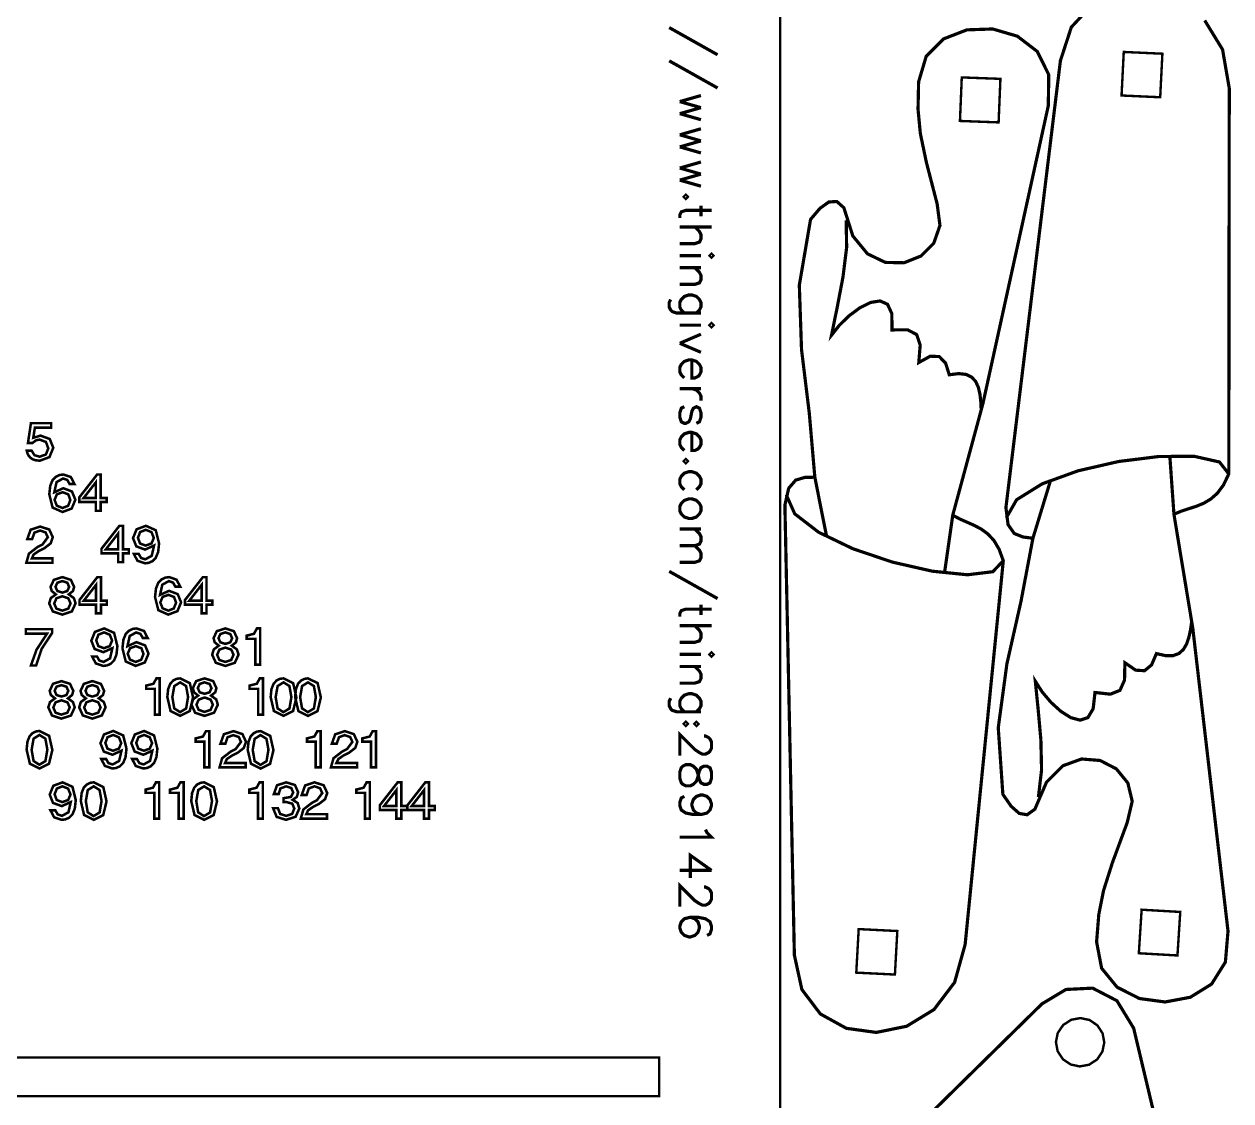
# Model space of a CAD drawing. Extents: x 0 to 7.8, y 1 to 11.8.
# Drawn here: x 3.838 to 7.767, y 6.315 to 9.823 of the extents above; entities that cross this region are included whole.
import ezdxf

# ---------------------------------------------------------------- set-up
doc = ezdxf.new("R2010")
doc.units = 0
doc.layers.get('0').update_dxf_attribs({"linetype": 'CONTINUOUS'})

msp = doc.modelspace()

# ---------------------------------------------------------------- linework, layer by layer
at = {"color": 1}
for points, const_width in [([(0.314942, 11.812), (0.192111, 11.7874), (0.092014, 11.72), (0.024631, 11.6199), (0, 11.4971), (0, 5.82775), (0.024631, 5.70497), (0.092014, 5.60487), (0.192111, 5.53749), (0.314942, 5.51281), (5.98426, 5.51281), (6.10704, 5.53749), (6.20714, 5.60487), (6.27453, 5.70497), (6.29921, 5.82775), (6.29921, 11.4971), (6.27453, 11.6199), (6.20714, 11.72), (6.10704, 11.7874), (5.98426, 11.812), (0.314942, 11.812)], 0.007874), ([(6.90196, 6.82422), (7.02621, 8.0746), (7.01253, 8.11225), (6.99561, 8.14079), (6.97597, 8.162), (6.95438, 8.17779), (6.93147, 8.18994), (6.90793, 8.20036), (6.88444, 8.21078), (6.8616, 8.22304), (6.9599, 8.58675), (7.17275, 9.55697), (7.17432, 9.65826), (7.13683, 9.73389), (7.07206, 9.78364), (6.99175, 9.80718), (6.90771, 9.80431), (6.8316, 9.77479), (6.77528, 9.71843), (6.75043, 9.63482), (6.74858, 9.54551), (6.75608, 9.46664), (6.77576, 9.37256), (6.81076, 9.23757), (6.81999, 9.16699), (6.79975, 9.1091), (6.75803, 9.06739), (6.70281, 9.04542), (6.64214, 9.04665), (6.58393, 9.07465), (6.53624, 9.13282), (6.50711, 9.22467), (6.484, 9.24517), (6.45785, 9.24338), (6.42919, 9.22276), (6.39854, 9.18674), (6.36199, 8.97244), (6.36914, 8.76292), (6.39447, 8.55533), (6.41249, 8.3469), (6.37999, 8.34614), (6.35042, 8.33751), (6.32747, 8.31093), (6.315, 8.25603), (6.34586, 6.78993), (6.37028, 6.67774), (6.43056, 6.59804), (6.51514, 6.55132), (6.61263, 6.53787), (6.71153, 6.55806), (6.80035, 6.61231), (6.86762, 6.7009), (6.90196, 6.82422)], 0.010417), ([(7.41851, 9.73232), (7.41135, 9.59044), (7.53717, 9.58475), (7.54432, 9.72661), (7.41851, 9.73232)], 0.007874), ([(6.8851, 9.50754), (6.891, 9.64936), (7.01688, 9.64469), (7.01096, 9.50282), (6.8851, 9.50754)], 0.007874), ([(7.47672, 6.93772), (7.46761, 6.7959), (7.59338, 6.78863), (7.60249, 6.93044), (7.47672, 6.93772)], 0.007874), ([(6.54747, 6.73269), (6.55528, 6.87457), (6.6811, 6.86828), (6.67329, 6.72646), (6.54747, 6.73269)], 0.007874), ([(7.22119, 6.56201), (7.20361, 6.53614), (7.1976, 6.50657), (7.20313, 6.47689), (7.22021, 6.45068), (7.2461, 6.43317), (7.27567, 6.42714), (7.30533, 6.43267), (7.3316, 6.44971), (7.34907, 6.47564), (7.35508, 6.50521), (7.34956, 6.53489), (7.33251, 6.56108), (7.30658, 6.57861), (7.27701, 6.58464), (7.24735, 6.5791), (7.22119, 6.56201)], 0.007874), ([(0.393718, 6.45632), (5.90554, 6.45632), (5.90554, 6.33035), (0.393718, 6.33035), (0.393718, 6.45632)], 0.007874)]:
    msp.add_lwpolyline(points, close=True, dxfattribs=dict(at, const_width=const_width))
at = {"color": 1, "const_width": 0.010417}
for points in [[(7.68218, 9.83507), (7.74029, 9.74018), (7.7621, 9.61399), (7.7621, 9.61399), (7.76058, 8.35742), (7.74322, 8.3214), (7.72347, 8.29471), (7.70182, 8.27556), (7.67882, 8.26199), (7.65479, 8.25217), (7.63032, 8.24419), (7.60585, 8.23617), (7.58192, 8.22618), (7.64333, 7.85454), (7.75803, 6.86789), (7.74946, 6.76699), (7.70458, 6.69547), (7.63519, 6.65246), (7.55296, 6.6371), (7.46957, 6.64833), (7.39681, 6.68533), (7.3464, 6.74707), (7.33008, 6.83268), (7.33718, 6.92176), (7.35249, 6.99946), (7.38157, 7.0911), (7.42985, 7.22185), (7.44607, 7.29124), (7.43169, 7.35086), (7.39438, 7.39654), (7.34164, 7.42393), (7.28114, 7.42876), (7.22043, 7.40679), (7.16715, 7.35368), (7.12896, 7.26514), (7.10389, 7.24707), (7.07813, 7.25146), (7.05171, 7.27485), (7.02479, 7.31369), (7.00982, 7.5306), (7.03792, 7.73839), (7.08388, 7.94243), (7.12267, 8.14794), (7.09044, 8.15201), (7.06185, 8.16351), (7.04172, 8.19228), (7.03478, 8.2481), (7.21224, 9.70378), (7.24778, 9.81304), (7.31569, 9.88629)], [(7.70719, 5.47364), (7.45068, 6.55186), (7.39615, 6.64122), (7.31717, 6.68218), (7.23031, 6.67785), (7.15218, 6.63103), (6.38331, 5.87489)]]:
    msp.add_lwpolyline(points, dxfattribs=at)
at = {"color": 3, "const_width": 0.010417}
for points in [[(6.09576, 9.72314), (5.93826, 9.81174)], [(6.09576, 9.6149), (5.93826, 9.70344)], [(6.04161, 9.59028), (5.97271, 9.57058)], [(6.04161, 9.55094), (5.97271, 9.57058)], [(6.04161, 9.55094), (5.97271, 9.53125)], [(6.04161, 9.51156), (5.97271, 9.53125)], [(6.04161, 9.48204), (5.97271, 9.46235)], [(6.04161, 9.44265), (5.97271, 9.46235)], [(6.04161, 9.44265), (5.97271, 9.42296)], [(6.04161, 9.40326), (5.97271, 9.42296)], [(6.04161, 9.37375), (5.97271, 9.35406)], [(6.04161, 9.33436), (5.97271, 9.35406)], [(6.04161, 9.33436), (5.97271, 9.31472)], [(6.04161, 9.29503), (5.97271, 9.31472)], [(6.04161, 9.23101), (6.04161, 9.19661)], [(6.07607, 9.21625), (5.9924, 9.21625), (5.97765, 9.21137), (5.97271, 9.2015), (5.97271, 9.19168)], [(6.07607, 9.16217), (5.97271, 9.16217)], [(6.02192, 9.16217), (6.03668, 9.14735), (6.04161, 9.13753), (6.04161, 9.12278), (6.03668, 9.1129), (6.02192, 9.10801), (5.97271, 9.10801)], [(6.95438, 8.56304), (6.95301, 8.59147), (6.95019, 8.61735), (6.94488, 8.63997), (6.93631, 8.65869), (6.92344, 8.67279), (6.90543, 8.68158), (6.88135, 8.6844), (6.85032, 8.6805), (6.83817, 8.71886), (6.81754, 8.73981), (6.78847, 8.7411), (6.75108, 8.72049), (6.75558, 8.77707), (6.74414, 8.81164), (6.71431, 8.82715), (6.66385, 8.82667), (6.66319, 8.87999), (6.64919, 8.91026), (6.625, 8.92111), (6.59403, 8.91618), (6.5594, 8.89893), (6.52447, 8.87304), (6.49251, 8.84201), (6.46685, 8.80951), (6.48529, 8.90022), (6.50401, 8.99799), (6.51606, 9.09517), (6.51465, 9.18414)], [(6.04161, 9.06862), (5.97271, 9.06862)], [(6.04161, 9.02924), (5.97271, 9.02924)], [(6.02192, 9.02924), (6.03668, 9.01449), (6.04161, 9.00467), (6.04161, 8.9899), (6.03668, 8.98004), (6.02192, 8.97515), (5.97271, 8.97515)], [(6.04161, 8.88162), (5.96289, 8.88162), (5.94808, 8.88656), (5.94319, 8.8915), (5.93826, 8.90132), (5.93826, 8.91607), (5.94319, 8.92594)], [(6.02686, 8.88162), (6.03668, 8.8915), (6.04161, 8.90132), (6.04161, 8.91607), (6.03668, 8.92594), (6.02686, 8.93576), (6.0121, 8.94069), (6.00222, 8.94069), (5.98747, 8.93576), (5.97765, 8.92594), (5.97271, 8.91607), (5.97271, 8.90132), (5.97765, 8.8915), (5.98747, 8.88162)], [(6.04161, 8.84224), (5.97271, 8.84224)], [(6.04161, 8.81272), (5.97271, 8.78321)], [(6.04161, 8.75369), (5.97271, 8.78321)], [(6.0121, 8.72906), (6.0121, 8.67003), (6.02192, 8.67003), (6.03174, 8.67492), (6.03668, 8.67985), (6.04161, 8.68972), (6.04161, 8.70449), (6.03668, 8.71431), (6.02686, 8.72413), (6.0121, 8.72906), (6.00222, 8.72906), (5.98747, 8.72413), (5.97765, 8.71431), (5.97271, 8.70449), (5.97271, 8.68972), (5.97765, 8.67985), (5.98747, 8.67003)], [(6.04161, 8.63558), (5.97271, 8.63558)], [(6.0121, 8.63558), (6.02686, 8.63064), (6.03668, 8.62082), (6.04161, 8.61094), (6.04161, 8.59619)], [(6.02686, 8.52235), (6.03668, 8.52729), (6.04161, 8.54204), (6.04161, 8.55681), (6.03668, 8.57161), (6.02686, 8.5765), (6.01699, 8.57161), (6.0121, 8.56174), (6.00717, 8.53717), (6.00222, 8.52729), (5.9924, 8.52235), (5.98747, 8.52235), (5.97765, 8.52729), (5.97271, 8.54204), (5.97271, 8.55681), (5.97765, 8.57161), (5.98747, 8.5765)], [(6.0121, 8.49283), (6.0121, 8.43381), (6.02192, 8.43381), (6.03174, 8.43869), (6.03668, 8.44362), (6.04161, 8.45344), (6.04161, 8.46826), (6.03668, 8.47808), (6.02686, 8.4879), (6.0121, 8.49283), (6.00222, 8.49283), (5.98747, 8.4879), (5.97765, 8.47808), (5.97271, 8.46826), (5.97271, 8.45344), (5.97765, 8.44362), (5.98747, 8.43381)], [(7.03581, 8.21403), (7.06956, 8.27339), (7.153, 8.32531), (7.26942, 8.36757), (7.40207, 8.39806), (7.53424, 8.41444), (7.64914, 8.41465), (7.73019, 8.39638), (7.76058, 8.35742)], [(7.58192, 8.22618), (7.56842, 8.41764)], [(6.02686, 8.30583), (6.03668, 8.31569), (6.04161, 8.32553), (6.04161, 8.34028), (6.03668, 8.35015), (6.02686, 8.35997), (6.0121, 8.3649), (6.00222, 8.3649), (5.98747, 8.35997), (5.97765, 8.35015), (5.97271, 8.34028), (5.97271, 8.32553), (5.97765, 8.31569), (5.98747, 8.30583)], [(6.41249, 8.3469), (6.45068, 8.15446)], [(7.12267, 8.14794), (7.1799, 8.33561)], [(6.31939, 8.28987), (6.34706, 8.22749), (6.42492, 8.16749), (6.53651, 8.11376), (6.66542, 8.07015), (6.79531, 8.04058), (6.90961, 8.02892), (6.99208, 8.03896), (7.02621, 8.0746)], [(6.8616, 8.22304), (6.83469, 8.03467)], [(6.04161, 8.1779), (5.97271, 8.1779)], [(6.02192, 8.1779), (6.03668, 8.16314), (6.04161, 8.15326), (6.04161, 8.13851), (6.03668, 8.12869), (6.02192, 8.12375), (5.97271, 8.12375)], [(6.02192, 8.12375), (6.03668, 8.109), (6.04161, 8.09913), (6.04161, 8.08436), (6.03668, 8.07454), (6.02192, 8.06961), (5.97271, 8.06961)], [(6.09576, 7.9515), (5.93826, 8.0401)], [(6.07607, 7.91704), (5.9924, 7.91704), (5.97765, 7.91217), (5.97271, 7.90229), (5.97271, 7.89247)], [(6.04161, 7.93181), (6.04161, 7.89735)], [(6.07607, 7.8629), (5.97271, 7.8629)], [(6.02192, 7.8629), (6.03668, 7.84814), (6.04161, 7.83832), (6.04161, 7.82357), (6.03668, 7.81369), (6.02192, 7.80881), (5.97271, 7.80881)], [(7.64019, 7.87864), (7.63601, 7.85053), (7.63058, 7.82508), (7.62304, 7.80311), (7.61263, 7.78538), (7.59847, 7.77263), (7.57964, 7.76568), (7.55544, 7.76531), (7.52496, 7.77219), (7.509, 7.73525), (7.48639, 7.71647), (7.45731, 7.7181), (7.42219, 7.74235), (7.42101, 7.6856), (7.40614, 7.6524), (7.37494, 7.63992), (7.32482, 7.6454), (7.31885, 7.59244), (7.30186, 7.56375), (7.27669, 7.55533), (7.24636, 7.56337), (7.21365, 7.58399), (7.18147, 7.61328), (7.15278, 7.64729), (7.13049, 7.68218), (7.13976, 7.59017), (7.1486, 7.49104), (7.15087, 7.39312), (7.14057, 7.30469)], [(6.04161, 7.76942), (5.97271, 7.76942)], [(6.04161, 7.73004), (5.97271, 7.73004)], [(6.02192, 7.73004), (6.03668, 7.71528), (6.04161, 7.70546), (6.04161, 7.69069), (6.03668, 7.68083), (6.02192, 7.67594), (5.97271, 7.67594)], [(6.04161, 7.58242), (5.96289, 7.58242), (5.94808, 7.58735), (5.94319, 7.59224), (5.93826, 7.60211), (5.93826, 7.61686), (5.94319, 7.62668)], [(6.02686, 7.58242), (6.03668, 7.59224), (6.04161, 7.60211), (6.04161, 7.61686), (6.03668, 7.62668), (6.02686, 7.63656), (6.0121, 7.6415), (6.00222, 7.6415), (5.98747, 7.63656), (5.97765, 7.62668), (5.97271, 7.61686), (5.97271, 7.60211), (5.97765, 7.59224), (5.98747, 7.58242)], [(6.05143, 7.50369), (6.05637, 7.50369), (6.06619, 7.49875), (6.07113, 7.49382), (6.07607, 7.484), (6.07607, 7.46431), (6.07113, 7.45449), (6.06619, 7.44954), (6.05637, 7.44461), (6.04656, 7.44461), (6.03668, 7.44954), (6.02192, 7.45936), (5.97271, 7.50857), (5.97271, 7.43972)], [(6.04161, 7.24778), (6.02686, 7.25271), (6.01699, 7.26253), (6.0121, 7.27729), (6.0121, 7.28222), (6.01699, 7.29699), (6.02686, 7.30681), (6.04161, 7.31174), (6.04656, 7.31174), (6.06131, 7.30681), (6.07113, 7.29699), (6.07607, 7.28222), (6.07607, 7.27729), (6.07113, 7.26253), (6.06131, 7.25271), (6.04161, 7.24778), (6.01699, 7.24778), (5.9924, 7.25271), (5.97765, 7.26253), (5.97271, 7.27729), (5.97271, 7.28717), (5.97765, 7.30192), (5.98747, 7.30681)], [(6.05637, 7.19857), (6.06131, 7.18869), (6.07607, 7.17393), (5.97271, 7.17393)], [(6.07607, 7.06569), (6.00717, 7.1149), (6.00717, 7.04107)], [(6.07607, 7.06569), (5.97271, 7.06569)], [(6.05143, 7.01156), (6.05637, 7.01156), (6.06619, 7.00662), (6.07113, 7.00168), (6.07607, 6.99186), (6.07607, 6.97217), (6.07113, 6.96235), (6.06619, 6.95742), (6.05637, 6.95247), (6.04656, 6.95247), (6.03668, 6.95742), (6.02192, 6.96724), (5.97271, 7.0165), (5.97271, 6.9476)], [(6.06131, 6.85406), (6.07113, 6.859), (6.07607, 6.87375), (6.07607, 6.88357), (6.07113, 6.89839), (6.05637, 6.90821), (6.03174, 6.91314), (6.00717, 6.91314), (5.98747, 6.90821), (5.97765, 6.89839), (5.97271, 6.88357), (5.97271, 6.87869), (5.97765, 6.86393), (5.98747, 6.85406), (6.00222, 6.84912), (6.00717, 6.84912), (6.02192, 6.85406), (6.03174, 6.86393), (6.03668, 6.87869), (6.03668, 6.88357), (6.03174, 6.89839), (6.02192, 6.90821), (6.00717, 6.91314)]]:
    msp.add_lwpolyline(points, dxfattribs=at)
at = {"color": 3}
for points, const_width in [([(5.99729, 9.26058), (5.9924, 9.26546), (5.98747, 9.26058), (5.9924, 9.25564), (5.99729, 9.26058)], 0.010417), ([(6.07607, 9.07357), (6.07113, 9.06862), (6.07607, 9.06369), (6.081, 9.06862), (6.07607, 9.07357)], 0.010417), ([(6.07607, 8.84717), (6.07113, 8.84224), (6.07607, 8.83735), (6.081, 8.84224), (6.07607, 8.84717)], 0.010417), ([(3.92572, 8.52274), (3.92572, 8.50819), (3.87256, 8.50819), (3.86735, 8.47521), (3.891, 8.48236), (3.92096, 8.47131), (3.93246, 8.44288), (3.92008, 8.41228), (3.88861, 8.40056), (3.87494, 8.40207), (3.86453, 8.40554), (3.85715, 8.41118), (3.85215, 8.41726), (3.8489, 8.42378), (3.84694, 8.42919), (3.84608, 8.43354), (3.86193, 8.43354), (3.87125, 8.41857), (3.88818, 8.41357), (3.90858, 8.42096), (3.91618, 8.44092), (3.90858, 8.46175), (3.88818, 8.46935), (3.8756, 8.46674), (3.86475, 8.45828), (3.84999, 8.45828), (3.85975, 8.52274), (3.92572, 8.52274)], 0.008257), ([(5.99729, 8.39936), (5.9924, 8.40424), (5.98747, 8.39936), (5.9924, 8.39442), (5.99729, 8.39936)], 0.010417), ([(3.91954, 8.29118), (3.92258, 8.31874), (3.93018, 8.3374), (3.94125, 8.34847), (3.9534, 8.35411), (3.96533, 8.35562), (3.98964, 8.34739), (4.00157, 8.3246), (3.98574, 8.3246), (3.97814, 8.33783), (3.96425, 8.34261), (3.94319, 8.33089), (3.93582, 8.29769), (3.96511, 8.31093), (3.99333, 8.30029), (4.00439, 8.27339), (3.99246, 8.24474), (3.96251, 8.23346), (3.93028, 8.24789), (3.91954, 8.29118)], 0.008257), ([(4.07129, 8.26579), (4.01725, 8.26579), (4.01725, 8.28119), (4.07542, 8.35562), (4.08713, 8.35562), (4.08713, 8.27881), (4.10622, 8.27881), (4.10622, 8.26579), (4.08713, 8.26579), (4.08713, 8.23736), (4.07129, 8.23736), (4.07129, 8.26579)], 0.008257), ([(4.07129, 8.27881), (4.07129, 8.33046), (4.03114, 8.27881), (4.07129, 8.27881)], 0.008257), ([(3.96317, 8.2979), (3.94407, 8.29096), (3.93668, 8.27294), (3.94407, 8.25407), (3.96272, 8.24647), (3.98074, 8.25364), (3.98812, 8.27229), (3.98139, 8.29096), (3.96317, 8.2979)], 0.008257), ([(6.04161, 8.25168), (6.03668, 8.26156), (6.02686, 8.27138), (6.0121, 8.27632), (6.00222, 8.27632), (5.98747, 8.27138), (5.97765, 8.26156), (5.97271, 8.25168), (5.97271, 8.23693), (5.97765, 8.22711), (5.98747, 8.21724), (6.00222, 8.21235), (6.0121, 8.21235), (6.02686, 8.21724), (6.03668, 8.22711), (6.04161, 8.23693), (6.04161, 8.25168)], 0.010417), ([(3.84782, 8.14512), (3.85883, 8.17589), (3.88992, 8.18614), (3.91943, 8.17637), (3.93093, 8.15142), (3.9241, 8.1314), (3.90381, 8.11561), (3.88579, 8.10672), (3.86887, 8.09521), (3.86279, 8.08242), (3.93007, 8.08242), (3.93007, 8.06788), (3.84478, 8.06788), (3.85325, 8.09782), (3.88081, 8.11908), (3.89729, 8.12776), (3.91465, 8.15099), (3.9075, 8.16683), (3.88949, 8.17313), (3.87093, 8.16613), (3.86367, 8.14512), (3.84782, 8.14512)], 0.008257), ([(4.14378, 8.09864), (4.08974, 8.09864), (4.08974, 8.11404), (4.14789, 8.18847), (4.15961, 8.18847), (4.15961, 8.11165), (4.17871, 8.11165), (4.17871, 8.09864), (4.15961, 8.09864), (4.15961, 8.07021), (4.14378, 8.07021), (4.14378, 8.09864)], 0.008257), ([(4.14378, 8.11165), (4.14378, 8.16331), (4.10363, 8.11165), (4.14378, 8.11165)], 0.008257), ([(4.27701, 8.13075), (4.27399, 8.10319), (4.26639, 8.08431), (4.25532, 8.07324), (4.24317, 8.06782), (4.23101, 8.06629), (4.20671, 8.07454), (4.19476, 8.09711), (4.21061, 8.09711), (4.21821, 8.08388), (4.2321, 8.07932), (4.25315, 8.09082), (4.26074, 8.12424), (4.23144, 8.111), (4.20301, 8.12142), (4.19217, 8.14854), (4.20389, 8.17719), (4.23406, 8.18847), (4.26628, 8.17404), (4.27701, 8.13075)], 0.008257), ([(4.23383, 8.17546), (4.21539, 8.16808), (4.20822, 8.14963), (4.21496, 8.13097), (4.23318, 8.12403), (4.25228, 8.13097), (4.25988, 8.14876), (4.25228, 8.16786), (4.23383, 8.17546)], 0.008257), ([(3.98292, 7.96511), (3.99951, 7.95301), (4.00504, 7.93582), (3.99289, 7.90935), (3.96186, 7.89914), (3.93104, 7.90935), (3.91911, 7.93582), (3.92449, 7.95301), (3.94081, 7.96511), (3.92736, 7.97618), (3.92367, 7.98964), (3.93431, 8.01243), (3.96208, 8.02132), (3.98964, 8.01243), (4.00049, 7.98964), (3.99658, 7.97597), (3.98292, 7.96511)], 0.008257), ([(4.07194, 7.93147), (4.0179, 7.93147), (4.0179, 7.94689), (4.07607, 8.02132), (4.08778, 8.02132), (4.08778, 7.9445), (4.10688, 7.9445), (4.10688, 7.93147), (4.08778, 7.93147), (4.08778, 7.90306), (4.07194, 7.90306), (4.07194, 7.93147)], 0.008257), ([(4.26389, 7.95688), (4.26693, 7.98443), (4.27453, 8.0031), (4.2856, 8.01417), (4.29775, 8.01981), (4.30968, 8.02132), (4.33399, 8.01307), (4.34592, 7.99029), (4.33008, 7.99029), (4.32249, 8.00353), (4.3086, 8.00831), (4.28754, 7.99658), (4.28017, 7.96337), (4.30946, 7.97661), (4.33768, 7.96599), (4.34874, 7.93907), (4.33681, 7.91043), (4.30686, 7.89914), (4.27463, 7.91357), (4.26389, 7.95688)], 0.008257), ([(4.41558, 7.93147), (4.36154, 7.93147), (4.36154, 7.94689), (4.41971, 8.02132), (4.43143, 8.02132), (4.43143, 7.9445), (4.45053, 7.9445), (4.45053, 7.93147), (4.43143, 7.93147), (4.43143, 7.90306), (4.41558, 7.90306), (4.41558, 7.93147)], 0.008257), ([(3.97814, 8.0031), (3.96186, 8.00831), (3.94581, 8.0031), (3.93972, 7.98964), (3.94581, 7.97597), (3.96208, 7.97097), (3.97814, 7.97597), (3.98421, 7.98942), (3.97814, 8.0031)], 0.008257), ([(4.07194, 7.9445), (4.07194, 7.99615), (4.03179, 7.9445), (4.07194, 7.9445)], 0.008257), ([(4.41558, 7.9445), (4.41558, 7.99615), (4.37543, 7.9445), (4.41558, 7.9445)], 0.008257), ([(3.98139, 7.95231), (3.96208, 7.95882), (3.94276, 7.95231), (3.93539, 7.93539), (3.94254, 7.91868), (3.96164, 7.91217), (3.98118, 7.91846), (3.98876, 7.9356), (3.98139, 7.95231)], 0.008257), ([(4.30751, 7.9636), (4.28842, 7.95665), (4.28103, 7.93864), (4.28842, 7.91976), (4.30707, 7.91217), (4.32508, 7.91932), (4.33247, 7.93799), (4.32574, 7.95665), (4.30751, 7.9636)], 0.008257), ([(3.92876, 7.85183), (3.92876, 7.83946), (3.89447, 7.78737), (3.87668, 7.73356), (3.85975, 7.73356), (3.87799, 7.78478), (3.91228, 7.83729), (3.84304, 7.83729), (3.84304, 7.85183), (3.92876, 7.85183)], 0.008257), ([(4.14122, 7.79644), (4.13818, 7.76888), (4.13058, 7.75), (4.11951, 7.73893), (4.10736, 7.73351), (4.09521, 7.73199), (4.0709, 7.74024), (4.05897, 7.76281), (4.07482, 7.76281), (4.08242, 7.74957), (4.09631, 7.74501), (4.11735, 7.75651), (4.12494, 7.78993), (4.09565, 7.77669), (4.06722, 7.78711), (4.05637, 7.81424), (4.06808, 7.84289), (4.09825, 7.85417), (4.13049, 7.83974), (4.14122, 7.79644)], 0.008257), ([(4.09804, 7.84115), (4.07958, 7.83376), (4.07243, 7.81532), (4.07915, 7.79665), (4.09739, 7.78971), (4.11649, 7.79665), (4.12408, 7.81446), (4.11649, 7.83356), (4.09804, 7.84115)], 0.008257), ([(4.15776, 7.78971), (4.16081, 7.81728), (4.1684, 7.83594), (4.17947, 7.847), (4.19162, 7.85265), (4.20356, 7.85417), (4.22786, 7.84592), (4.23981, 7.82314), (4.22396, 7.82314), (4.21636, 7.83637), (4.20247, 7.84115), (4.18143, 7.82943), (4.17404, 7.79622), (4.20335, 7.80946), (4.23156, 7.79883), (4.24262, 7.77192), (4.23068, 7.74328), (4.20074, 7.73199), (4.16851, 7.74642), (4.15776, 7.78971)], 0.008257), ([(4.51367, 7.79796), (4.53028, 7.78586), (4.53581, 7.76867), (4.52365, 7.74219), (4.49262, 7.73199), (4.46181, 7.74219), (4.44987, 7.76867), (4.45524, 7.78586), (4.47157, 7.79796), (4.45811, 7.80903), (4.45443, 7.82249), (4.46506, 7.84526), (4.49283, 7.85417), (4.5204, 7.84526), (4.53125, 7.82249), (4.52735, 7.80881), (4.51367, 7.79796)], 0.008257), ([(4.5089, 7.83594), (4.49262, 7.84115), (4.47657, 7.83594), (4.47049, 7.82249), (4.47657, 7.80881), (4.49283, 7.80382), (4.5089, 7.80881), (4.51497, 7.82226), (4.5089, 7.83594)], 0.008257), ([(4.59028, 7.8201), (4.56207, 7.8201), (4.56207, 7.83051), (4.58594, 7.83658), (4.59571, 7.85417), (4.60633, 7.85417), (4.60633, 7.73589), (4.59028, 7.73589), (4.59028, 7.8201)], 0.008257), ([(4.20139, 7.79644), (4.18229, 7.7895), (4.17492, 7.77149), (4.18229, 7.75261), (4.20096, 7.74501), (4.21897, 7.75217), (4.22635, 7.77083), (4.21962, 7.7895), (4.20139, 7.79644)], 0.008257), ([(4.51215, 7.78515), (4.49283, 7.79167), (4.47353, 7.78515), (4.46615, 7.76824), (4.47331, 7.75151), (4.4924, 7.74501), (4.51193, 7.75131), (4.51953, 7.76844), (4.51215, 7.78515)], 0.008257), ([(6.07607, 7.77436), (6.07113, 7.76942), (6.07607, 7.76449), (6.081, 7.76942), (6.07607, 7.77436)], 0.010417), ([(3.98014, 7.62631), (3.99675, 7.61421), (4.00228, 7.597), (3.99013, 7.57053), (3.9591, 7.56033), (3.92828, 7.57053), (3.91635, 7.597), (3.92171, 7.61421), (3.93804, 7.62631), (3.92458, 7.63737), (3.9209, 7.65082), (3.93153, 7.67361), (3.95931, 7.68251), (3.98687, 7.67361), (3.99772, 7.65082), (3.99382, 7.63715), (3.98014, 7.62631)], 0.008257), ([(3.97537, 7.66428), (3.9591, 7.66949), (3.94303, 7.66428), (3.93696, 7.65082), (3.94303, 7.63715), (3.95931, 7.63217), (3.97537, 7.63715), (3.98144, 7.65061), (3.97537, 7.66428)], 0.008257), ([(4.08062, 7.62631), (4.09722, 7.61421), (4.10275, 7.597), (4.0906, 7.57053), (4.05957, 7.56033), (4.02875, 7.57053), (4.01682, 7.597), (4.02219, 7.61421), (4.03851, 7.62631), (4.02507, 7.63737), (4.02138, 7.65082), (4.03201, 7.67361), (4.05979, 7.68251), (4.08735, 7.67361), (4.09819, 7.65082), (4.09429, 7.63715), (4.08062, 7.62631)], 0.008257), ([(4.07585, 7.66428), (4.05957, 7.66949), (4.04351, 7.66428), (4.03743, 7.65082), (4.04351, 7.63715), (4.05979, 7.63217), (4.07585, 7.63715), (4.08192, 7.65061), (4.07585, 7.66428)], 0.008257), ([(4.26307, 7.65739), (4.23486, 7.65739), (4.23486, 7.66781), (4.25874, 7.67389), (4.2685, 7.69146), (4.27914, 7.69146), (4.27914, 7.57319), (4.26307, 7.57319), (4.26307, 7.65739)], 0.008257), ([(4.30393, 7.63026), (4.30653, 7.65653), (4.31347, 7.6741), (4.32324, 7.68451), (4.33431, 7.68994), (4.34581, 7.69146), (4.37717, 7.67594), (4.38769, 7.62939), (4.37685, 7.58469), (4.34581, 7.56928), (4.31456, 7.5849), (4.30393, 7.63026)], 0.008257), ([(4.37142, 7.63069), (4.36496, 7.6665), (4.34581, 7.67844), (4.32656, 7.66639), (4.32021, 7.63026), (4.32644, 7.59364), (4.34538, 7.58143), (4.36513, 7.59338), (4.37142, 7.63069)], 0.008257), ([(4.44629, 7.63525), (4.46289, 7.62315), (4.46843, 7.60596), (4.45628, 7.57949), (4.42524, 7.56928), (4.39442, 7.57949), (4.38249, 7.60596), (4.38786, 7.62315), (4.40419, 7.63525), (4.39074, 7.64632), (4.38704, 7.65978), (4.39768, 7.68257), (4.42546, 7.69146), (4.45301, 7.68257), (4.46386, 7.65978), (4.45996, 7.64611), (4.44629, 7.63525)], 0.008257), ([(4.44151, 7.67324), (4.42524, 7.67844), (4.40918, 7.67324), (4.4031, 7.65978), (4.40918, 7.64611), (4.42546, 7.64111), (4.44151, 7.64611), (4.4476, 7.65956), (4.44151, 7.67324)], 0.008257), ([(4.59961, 7.65739), (4.5714, 7.65739), (4.5714, 7.66781), (4.59526, 7.67389), (4.60504, 7.69146), (4.61567, 7.69146), (4.61567, 7.57319), (4.59961, 7.57319), (4.59961, 7.65739)], 0.008257), ([(4.6404, 7.63026), (4.64301, 7.65653), (4.64996, 7.6741), (4.65972, 7.68451), (4.67079, 7.68994), (4.68229, 7.69146), (4.71365, 7.67594), (4.72418, 7.62939), (4.71332, 7.58469), (4.68229, 7.56928), (4.65104, 7.5849), (4.6404, 7.63026)], 0.008257), ([(4.7079, 7.63069), (4.70144, 7.6665), (4.68229, 7.67844), (4.66303, 7.66639), (4.65668, 7.63026), (4.66292, 7.59364), (4.68186, 7.58143), (4.70161, 7.59338), (4.7079, 7.63069)], 0.008257), ([(4.72011, 7.63026), (4.72271, 7.65653), (4.72965, 7.6741), (4.73942, 7.68451), (4.75049, 7.68994), (4.76199, 7.69146), (4.79335, 7.67594), (4.80388, 7.62939), (4.79303, 7.58469), (4.76199, 7.56928), (4.73074, 7.5849), (4.72011, 7.63026)], 0.008257), ([(4.7876, 7.63069), (4.78114, 7.6665), (4.76199, 7.67844), (4.74274, 7.66639), (4.73639, 7.63026), (4.74262, 7.59364), (4.76156, 7.58143), (4.78131, 7.59338), (4.7876, 7.63069)], 0.008257), ([(3.97863, 7.6135), (3.95931, 7.62001), (3.94, 7.6135), (3.93261, 7.59657), (3.93978, 7.57986), (3.95888, 7.57335), (3.9784, 7.57964), (3.986, 7.59679), (3.97863, 7.6135)], 0.008257), ([(4.0791, 7.6135), (4.05979, 7.62001), (4.04047, 7.6135), (4.0331, 7.59657), (4.04025, 7.57986), (4.05935, 7.57335), (4.07889, 7.57964), (4.08649, 7.59679), (4.0791, 7.6135)], 0.008257), ([(4.44476, 7.62244), (4.42546, 7.62896), (4.40614, 7.62244), (4.39876, 7.60553), (4.40593, 7.58882), (4.42503, 7.58231), (4.44456, 7.5886), (4.45215, 7.60574), (4.44476, 7.62244)], 0.008257), ([(5.99729, 7.54303), (5.9924, 7.54796), (5.98747, 7.54303), (5.9924, 7.53814), (5.99729, 7.54303)], 0.010417), ([(6.03174, 7.54303), (6.02686, 7.54796), (6.02192, 7.54303), (6.02686, 7.53814), (6.03174, 7.54303)], 0.010417), ([(3.84571, 7.45888), (3.84831, 7.48514), (3.85525, 7.50271), (3.86501, 7.51313), (3.87608, 7.51856), (3.88758, 7.52007), (3.91894, 7.50456), (3.92947, 7.45801), (3.91862, 7.41331), (3.88758, 7.39789), (3.85633, 7.41351), (3.84571, 7.45888)], 0.008257), ([(3.91319, 7.45931), (3.90674, 7.49511), (3.88758, 7.50706), (3.86833, 7.49501), (3.86199, 7.45888), (3.86822, 7.42225), (3.88715, 7.41004), (3.9069, 7.42199), (3.91319, 7.45931)], 0.008257), ([(4.1709, 7.46235), (4.16786, 7.43479), (4.16026, 7.4159), (4.14919, 7.40483), (4.13704, 7.39942), (4.12489, 7.39789), (4.10058, 7.40614), (4.08865, 7.42871), (4.10449, 7.42871), (4.11208, 7.41547), (4.12597, 7.41092), (4.14703, 7.42242), (4.15462, 7.45583), (4.12532, 7.4426), (4.0969, 7.45301), (4.08604, 7.48014), (4.09776, 7.50879), (4.12793, 7.52007), (4.16015, 7.50564), (4.1709, 7.46235)], 0.008257), ([(4.12771, 7.50706), (4.10926, 7.49968), (4.10211, 7.48122), (4.10883, 7.46257), (4.12706, 7.45562), (4.14615, 7.46257), (4.15375, 7.48036), (4.14615, 7.49946), (4.12771, 7.50706)], 0.008257), ([(4.27143, 7.46235), (4.26839, 7.43479), (4.26079, 7.4159), (4.24972, 7.40483), (4.23757, 7.39942), (4.22542, 7.39789), (4.20111, 7.40614), (4.18918, 7.42871), (4.20503, 7.42871), (4.21262, 7.41547), (4.22651, 7.41092), (4.24756, 7.42242), (4.25515, 7.45583), (4.22586, 7.4426), (4.19743, 7.45301), (4.18658, 7.48014), (4.19829, 7.50879), (4.22846, 7.52007), (4.26069, 7.50564), (4.27143, 7.46235)], 0.008257), ([(4.22825, 7.50706), (4.20979, 7.49968), (4.20264, 7.48122), (4.20936, 7.46257), (4.2276, 7.45562), (4.24669, 7.46257), (4.25429, 7.48036), (4.24669, 7.49946), (4.22825, 7.50706)], 0.008257), ([(4.42437, 7.48551), (4.39615, 7.48551), (4.39615, 7.49593), (4.42003, 7.50201), (4.42979, 7.51958), (4.44043, 7.51958), (4.44043, 7.40132), (4.42437, 7.40132), (4.42437, 7.48551)], 0.008257), ([(4.47694, 7.47857), (4.48796, 7.50933), (4.51904, 7.51958), (4.54856, 7.50982), (4.56006, 7.48486), (4.55322, 7.46485), (4.53293, 7.44906), (4.51492, 7.44015), (4.49799, 7.42865), (4.49192, 7.41585), (4.55919, 7.41585), (4.55919, 7.40132), (4.4739, 7.40132), (4.48236, 7.43126), (4.50993, 7.45253), (4.52642, 7.46121), (4.54378, 7.48443), (4.53662, 7.50028), (4.51861, 7.50657), (4.50006, 7.49957), (4.49278, 7.47857), (4.47694, 7.47857)], 0.008257), ([(4.56569, 7.45839), (4.56831, 7.48465), (4.57525, 7.50222), (4.58501, 7.51264), (4.59608, 7.51807), (4.60758, 7.51958), (4.63894, 7.50407), (4.64947, 7.45751), (4.63861, 7.41282), (4.60758, 7.3974), (4.57633, 7.41303), (4.56569, 7.45839)], 0.008257), ([(4.63319, 7.45882), (4.62674, 7.49462), (4.60758, 7.50657), (4.58832, 7.49451), (4.58197, 7.45839), (4.58822, 7.42176), (4.60715, 7.40956), (4.6269, 7.4215), (4.63319, 7.45882)], 0.008257), ([(4.78711, 7.48551), (4.7589, 7.48551), (4.7589, 7.49593), (4.78276, 7.50201), (4.79254, 7.51958), (4.80317, 7.51958), (4.80317, 7.40132), (4.78711, 7.40132), (4.78711, 7.48551)], 0.008257), ([(4.83968, 7.47857), (4.85069, 7.50933), (4.88178, 7.51958), (4.91129, 7.50982), (4.92279, 7.48486), (4.91596, 7.46485), (4.89567, 7.44906), (4.87765, 7.44015), (4.86074, 7.42865), (4.85465, 7.41585), (4.92193, 7.41585), (4.92193, 7.40132), (4.83664, 7.40132), (4.84511, 7.43126), (4.87267, 7.45253), (4.88917, 7.46121), (4.90653, 7.48443), (4.89936, 7.50028), (4.88135, 7.50657), (4.86279, 7.49957), (4.85553, 7.47857), (4.83968, 7.47857)], 0.008257), ([(4.96729, 7.48551), (4.93907, 7.48551), (4.93907, 7.49593), (4.96294, 7.50201), (4.97271, 7.51958), (4.98335, 7.51958), (4.98335, 7.40132), (4.96729, 7.40132), (4.96729, 7.48551)], 0.008257), ([(6.07607, 7.38558), (6.07113, 7.40033), (6.06131, 7.40528), (6.05143, 7.40528), (6.04161, 7.40033), (6.03668, 7.39046), (6.03174, 7.37082), (6.02686, 7.35601), (6.01699, 7.34619), (6.00717, 7.34125), (5.9924, 7.34125), (5.98253, 7.34619), (5.97765, 7.35113), (5.97271, 7.36589), (5.97271, 7.38558), (5.97765, 7.40033), (5.98253, 7.40528), (5.9924, 7.41015), (6.00717, 7.41015), (6.01699, 7.40528), (6.02686, 7.3954), (6.03174, 7.38064), (6.03668, 7.36094), (6.04161, 7.35113), (6.05143, 7.34619), (6.06131, 7.34619), (6.07113, 7.35113), (6.07607, 7.36589), (6.07607, 7.38558)], 0.010417), ([(4.00569, 7.29497), (4.00265, 7.26742), (3.99507, 7.24854), (3.984, 7.23747), (3.97185, 7.23204), (3.95969, 7.23053), (3.93539, 7.23876), (3.92344, 7.26133), (3.93929, 7.26133), (3.94689, 7.2481), (3.96078, 7.24354), (3.98182, 7.25504), (3.98942, 7.28847), (3.96012, 7.27522), (3.93169, 7.28564), (3.92085, 7.31278), (3.93257, 7.34142), (3.96272, 7.35271), (3.99496, 7.33826), (4.00569, 7.29497)], 0.008257), ([(4.02219, 7.2915), (4.02479, 7.31776), (4.03174, 7.33535), (4.0415, 7.34576), (4.05257, 7.35118), (4.06407, 7.35271), (4.09543, 7.33718), (4.10596, 7.29064), (4.09511, 7.24593), (4.06407, 7.23053), (4.03282, 7.24615), (4.02219, 7.2915)], 0.008257), ([(4.26139, 7.31862), (4.23318, 7.31862), (4.23318, 7.32904), (4.25706, 7.33513), (4.26682, 7.35271), (4.27746, 7.35271), (4.27746, 7.23443), (4.26139, 7.23443), (4.26139, 7.31862)], 0.008257), ([(4.34104, 7.31862), (4.31282, 7.31862), (4.31282, 7.32904), (4.33669, 7.33513), (4.34646, 7.35271), (4.3571, 7.35271), (4.3571, 7.23443), (4.34104, 7.23443), (4.34104, 7.31862)], 0.008257), ([(4.38189, 7.2915), (4.3845, 7.31776), (4.39144, 7.33535), (4.40121, 7.34576), (4.41228, 7.35118), (4.42378, 7.35271), (4.45514, 7.33718), (4.46565, 7.29064), (4.45481, 7.24593), (4.42378, 7.23053), (4.39253, 7.24615), (4.38189, 7.2915)], 0.008257), ([(4.5989, 7.31862), (4.57069, 7.31862), (4.57069, 7.32904), (4.59457, 7.33513), (4.60433, 7.35271), (4.61496, 7.35271), (4.61496, 7.23443), (4.5989, 7.23443), (4.5989, 7.31862)], 0.008257), ([(4.69114, 7.33968), (4.67204, 7.33274), (4.66661, 7.31451), (4.65076, 7.31451), (4.66118, 7.34315), (4.69092, 7.35271), (4.71957, 7.34403), (4.72999, 7.32015), (4.72542, 7.30501), (4.71197, 7.29562), (4.72846, 7.28521), (4.73367, 7.26742), (4.72174, 7.2405), (4.69026, 7.23053), (4.66004, 7.24007), (4.64817, 7.26872), (4.66401, 7.26872), (4.67139, 7.24963), (4.69092, 7.24354), (4.71024, 7.24983), (4.71739, 7.26719), (4.71072, 7.28331), (4.69092, 7.28868), (4.68224, 7.28868), (4.68224, 7.30106), (4.70654, 7.30518), (4.71371, 7.3195), (4.70763, 7.33425), (4.69114, 7.33968)], 0.008257), ([(4.74154, 7.31168), (4.75256, 7.34244), (4.78364, 7.35271), (4.81315, 7.34293), (4.82465, 7.31799), (4.81782, 7.29796), (4.79753, 7.28217), (4.77951, 7.27328), (4.76258, 7.26178), (4.75651, 7.24897), (4.82379, 7.24897), (4.82379, 7.23443), (4.7385, 7.23443), (4.74696, 7.26437), (4.77453, 7.28564), (4.79101, 7.29432), (4.80838, 7.31754), (4.80122, 7.33339), (4.78321, 7.33968), (4.76465, 7.33268), (4.75738, 7.31168), (4.74154, 7.31168)], 0.008257), ([(4.94749, 7.31862), (4.91928, 7.31862), (4.91928, 7.32904), (4.94314, 7.33513), (4.9529, 7.35271), (4.96354, 7.35271), (4.96354, 7.23443), (4.94749, 7.23443), (4.94749, 7.31862)], 0.008257), ([(5.04997, 7.26286), (4.99593, 7.26286), (4.99593, 7.27826), (5.0541, 7.35271), (5.06581, 7.35271), (5.06581, 7.27587), (5.0849, 7.27587), (5.0849, 7.26286), (5.06581, 7.26286), (5.06581, 7.23443), (5.04997, 7.23443), (5.04997, 7.26286)], 0.008257), ([(5.14003, 7.26286), (5.08599, 7.26286), (5.08599, 7.27826), (5.14415, 7.35271), (5.15587, 7.35271), (5.15587, 7.27587), (5.17497, 7.27587), (5.17497, 7.26286), (5.15587, 7.26286), (5.15587, 7.23443), (5.14003, 7.23443), (5.14003, 7.26286)], 0.008257), ([(3.96251, 7.33968), (3.94407, 7.33231), (3.9369, 7.31386), (3.94363, 7.29519), (3.96186, 7.28825), (3.98096, 7.29519), (3.98856, 7.31299), (3.98096, 7.33208), (3.96251, 7.33968)], 0.008257), ([(4.08968, 7.29194), (4.08322, 7.32775), (4.06407, 7.33968), (4.04482, 7.32764), (4.03847, 7.2915), (4.04471, 7.25489), (4.06364, 7.24268), (4.08339, 7.25461), (4.08968, 7.29194)], 0.008257), ([(4.44938, 7.29194), (4.44293, 7.32775), (4.42378, 7.33968), (4.40451, 7.32764), (4.39817, 7.2915), (4.4044, 7.25489), (4.42333, 7.24268), (4.44308, 7.25461), (4.44938, 7.29194)], 0.008257), ([(5.04997, 7.27587), (5.04997, 7.32753), (5.00982, 7.27587), (5.04997, 7.27587)], 0.008257), ([(5.14003, 7.27587), (5.14003, 7.32753), (5.09988, 7.27587), (5.14003, 7.27587)], 0.008257)]:
    msp.add_lwpolyline(points, close=True, dxfattribs=dict(at, const_width=const_width))

doc.saveas('drawing.dxf')
